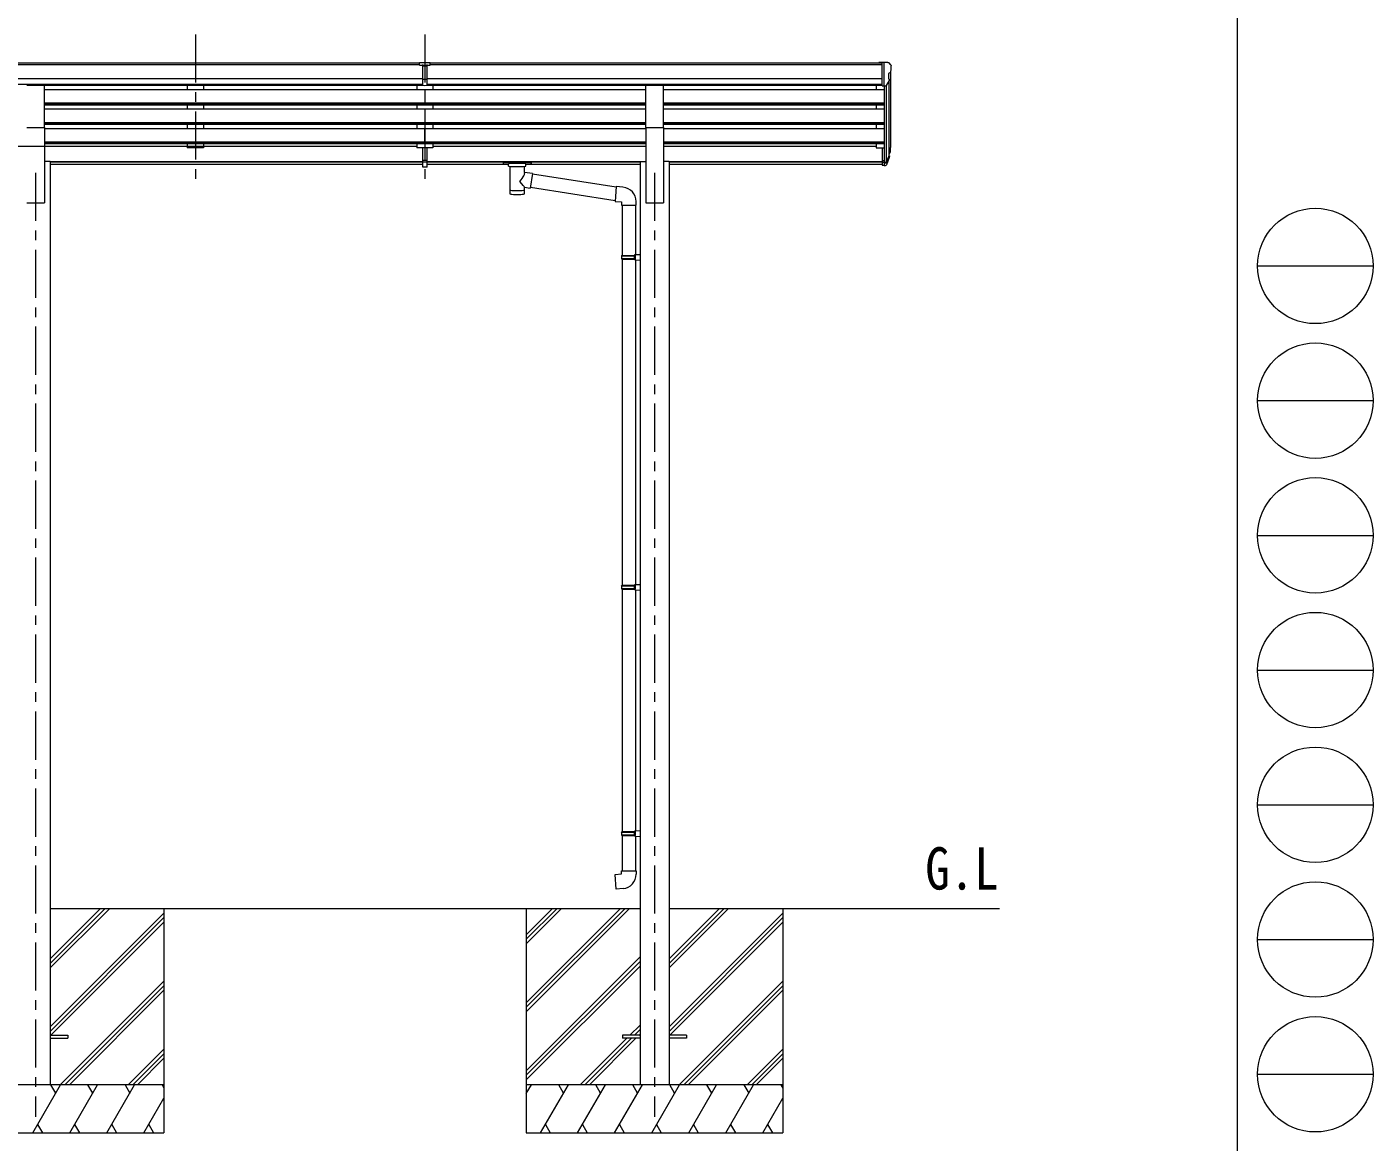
# Model space of a CAD drawing. Units: millimetres at full size, sheet at 1:30; details may follow other scales. Extents: x -8432 to 8432, y -5820 to 5820.
# Drawn here: x 4234 to 8432, y -3781 to -305 of the extents above; entities that cross this region are included whole.
import ezdxf
from ezdxf.enums import TextEntityAlignment as Align

# ---------------------------------------------------------------- set-up
doc = ezdxf.new("R2010")
doc.units = ezdxf.units.MM
doc.header["$LTSCALE"] = 30
doc.linetypes.add('CHAIN1', pattern=[8, 5, -1, 1, -1])
for name, color, linetype, lineweight in [('0-0_0', 7, 'Continuous', 9), ('0-1_本体', 5, 'CHAIN1', 9), ('0-3_ELV2', 4, 'Continuous', 9), ('0-9_OUTLINE', 7, 'Continuous', 9), ('F-0_240', 7, 'Continuous', 9)]:
    doc.layers.add(name, color=color, linetype=linetype, lineweight=lineweight)
doc.layers.add('0-7_SHAPE', color=7, linetype='Continuous')
doc.styles.add('ＭＳ ゴシック', font='')
doc.styles.get('ＭＳ ゴシック').set_extended_font_data('MS Gothic')

msp = doc.modelspace()

# ---------------------------------------------------------------- linework, layer by layer
at = {"layer": '0-0_0'}
for p, q in [((4306.37, -3238.56), (4492, -3052.93)), ((4306.37, -3224.42), (4477.86, -3052.93)), ((4306.37, -3210.27), (4463.72, -3052.93)), ((4306.37, -3052.93), (6145.97, -3052.93)), ((4661.17, -3052.93), (4661.17, -3752.93)), ((5791.17, -3052.93), (5791.17, -3752.93)), ((5791.17, -3347.11), (6085.35, -3052.93)), ((5791.17, -3361.25), (6099.49, -3052.93)), ((5791.17, -3375.39), (6113.63, -3052.93)), ((5791.17, -3163.26), (5901.5, -3052.93)), ((5791.17, -3149.12), (5887.36, -3052.93)), ((5791.17, -3134.98), (5873.22, -3052.93)), ((6236.37, -3052.93), (7267.17, -3052.93)), ((6236.37, -3238.56), (6422, -3052.93)), ((6236.37, -3224.42), (6407.86, -3052.93)), ((6236.37, -3210.27), (6393.72, -3052.93)), ((6591.17, -3052.93), (6591.17, -3752.93)), ((4306.37, -3422.4), (4661.17, -3067.61)), ((4306.37, -3436.55), (4661.17, -3081.75)), ((4308.63, -3448.43), (4661.17, -3095.89)), ((6236.37, -3422.4), (6591.17, -3067.61)), ((6236.37, -3436.55), (6591.17, -3081.75)), ((6238.63, -3448.43), (6591.17, -3095.89)), ((5791.17, -3559.24), (6145.97, -3204.44)), ((5791.17, -3573.38), (6145.97, -3218.58)), ((5791.17, -3587.52), (6145.97, -3232.72)), ((4337.98, -3602.93), (4661.17, -3279.74)), ((4352.12, -3602.93), (4661.17, -3293.88)), ((4366.26, -3602.93), (4661.17, -3308.02)), ((6267.98, -3602.93), (6591.17, -3279.74)), ((6282.12, -3602.93), (6591.17, -3293.88)), ((6296.26, -3602.93), (6591.17, -3308.02)), ((6114.11, -3448.43), (6145.97, -3416.57)), ((6128.25, -3448.43), (6145.97, -3430.71)), ((5959.61, -3602.93), (6105.11, -3457.43)), ((5973.75, -3602.93), (6119.25, -3457.43)), ((5987.89, -3602.93), (6133.39, -3457.43)), ((6142.39, -3448.43), (6145.97, -3444.86)), ((4550.11, -3602.93), (4661.17, -3491.87)), ((4564.25, -3602.93), (4661.17, -3506.01)), ((4578.39, -3602.93), (4661.17, -3520.16)), ((6480.11, -3602.93), (6591.17, -3491.87)), ((6494.25, -3602.93), (6591.17, -3506.01)), ((6508.39, -3602.93), (6591.17, -3520.16)), ((4661.17, -3602.93), (3861.17, -3602.93)), ((4252.32, -3752.93), (4338.93, -3602.93)), ((4323.93, -3628.91), (4308.93, -3602.93)), ((4367.8, -3752.93), (4454.4, -3602.93)), ((4439.4, -3628.91), (4424.4, -3602.93)), ((4483.27, -3752.93), (4569.87, -3602.93)), ((4539.87, -3602.93), (4554.87, -3628.91)), ((4655.34, -3602.93), (4661.17, -3613.03)), ((6591.17, -3602.93), (5791.17, -3602.93)), ((5791.17, -3630.43), (5807.05, -3602.93)), ((5835.91, -3752.93), (5922.52, -3602.93)), ((5907.52, -3628.91), (5892.52, -3602.93)), ((5951.38, -3752.93), (6037.99, -3602.93)), ((6022.99, -3628.91), (6007.98, -3602.93)), ((6066.85, -3752.93), (6153.46, -3602.93)), ((6138.46, -3628.91), (6123.46, -3602.93)), ((6182.32, -3752.93), (6268.93, -3602.93)), ((6253.93, -3628.91), (6238.93, -3602.93)), ((6297.8, -3752.93), (6384.4, -3602.93)), ((6369.4, -3628.91), (6354.4, -3602.93)), ((6413.27, -3752.93), (6499.87, -3602.93)), ((6469.87, -3602.93), (6484.87, -3628.91)), ((6585.34, -3602.93), (6591.17, -3613.03)), ((4598.73, -3752.93), (4661.17, -3644.79)), ((6528.73, -3752.93), (6591.17, -3644.79)), ((4267.32, -3726.95), (4282.32, -3752.93)), ((4382.79, -3726.95), (4397.79, -3752.93)), ((4498.26, -3726.95), (4513.26, -3752.93)), ((4613.73, -3726.95), (4628.73, -3752.93)), ((5850.91, -3726.95), (5865.91, -3752.93)), ((5966.38, -3726.95), (5981.38, -3752.93)), ((6081.85, -3726.95), (6096.85, -3752.93)), ((6197.32, -3726.95), (6212.32, -3752.93)), ((6312.79, -3726.95), (6327.79, -3752.93)), ((6428.26, -3726.95), (6443.26, -3752.93)), ((6543.73, -3726.95), (6558.73, -3752.93)), ((3861.17, -3752.93), (4661.17, -3752.93)), ((5791.17, -3752.93), (6591.17, -3752.93))]:
    msp.add_line(p, q, dxfattribs=at)
at = {"layer": '0-1_本体'}
for p, q in [((4759.17, -328.52), (4759.17, -806.04)), ((5475.17, -328.52), (5475.17, -806.04)), ((4261.17, -759.36), (4261.17, -3702.93)), ((6191.17, -759.36), (6191.17, -3702.93))]:
    msp.add_line(p, q, dxfattribs=at)
at = {"layer": '0-3_ELV2'}
for p, q in [((5458.67, -417.65), (-246.33, -417.65)), ((5458.67, -424.08), (5458.67, -416.24)), ((6900.67, -417.65), (5491.67, -417.65)), ((6900.67, -416.05), (6890.67, -416.14)), ((6890.67, -417.65), (6890.67, -416.14)), ((6900.67, -488.03), (6900.67, -416.05)), ((6919.17, -416.05), (6900.67, -416.05)), ((6907.17, -489.03), (6907.17, -416.05)), ((6919.17, -416.05), (6921.5, -416.19)), ((6922.26, -416.62), (6926.33, -422.42)), ((5458.67, -422.87), (-246.33, -422.87)), ((5458.67, -424.08), (5468.67, -424.08)), ((5475.17, -424.9), (5468.67, -424.5)), ((5468.67, -426.08), (5481.67, -426.08)), ((5481.67, -424.56), (5475.17, -424.88)), ((5481.67, -487.71), (5481.67, -422.43)), ((6900.67, -422.87), (5491.67, -422.87)), ((6921.17, -450.56), (6921.17, -466.84)), ((6926.64, -447.23), (6921.32, -450.3)), ((6927.17, -446.62), (6927.17, -681.29)), ((6929.17, -425.42), (6929.17, -426.05)), ((5468.67, -466.4), (-246.33, -466.4)), ((5468.67, -484.25), (-246.33, -484.25)), ((4233.67, -486.68), (4288.67, -486.68)), ((4288.67, -618.48), (4288.67, -486.68)), ((5468.67, -487.6), (4288.67, -487.6)), ((4288.67, -500.01), (6163.67, -500.01)), ((4734.17, -487.5), (4734.17, -500.01)), ((4784.17, -487.5), (4784.17, -499.91)), ((5450.17, -487.5), (5450.17, -500.01)), ((5468.67, -467.6), (5475.17, -467.76)), ((5468.67, -486.65), (5475.17, -487.04)), ((5475.17, -467.76), (5481.67, -467.6)), ((5475.17, -487.04), (5481.67, -486.65)), ((5475.17, -500.01), (5475.17, -547.7)), ((6900.67, -466.4), (5481.67, -466.4)), ((6900.67, -484.25), (5481.67, -484.25)), ((6163.67, -487.6), (5481.67, -487.6)), ((5500.17, -487.5), (5500.17, -499.91)), ((6163.67, -618.48), (6163.67, -486.68)), ((6163.67, -486.68), (6218.67, -486.68)), ((6218.67, -618.48), (6218.67, -486.68)), ((6900.67, -487.6), (6218.67, -487.6)), ((6218.67, -500.01), (6907.17, -500.01)), ((6882.17, -487.5), (6882.17, -500.01)), ((6900.67, -488.03), (6907.17, -488.03)), ((6907.17, -489.03), (6912.38, -488.71)), ((6907.17, -489.03), (6907.17, -681.65)), ((6913.17, -488.56), (6913.18, -726.43)), ((6914.79, -487.22), (6923.8, -471.63)), ((6922.2, -474.4), (6922.2, -708)), ((4288.67, -541.89), (6163.67, -541.89)), ((4288.67, -543.38), (6163.67, -543.38)), ((6218.67, -541.89), (6907.17, -541.89)), ((6218.67, -543.38), (6907.17, -543.38)), ((4288.67, -547.7), (6163.67, -547.7)), ((4288.67, -560.56), (6163.67, -560.56)), ((4734.17, -547.7), (4734.17, -560.56)), ((4784.17, -547.7), (4784.17, -560.56)), ((5450.17, -547.7), (5450.17, -560.56)), ((5475.17, -560.56), (5475.17, -608.25)), ((5500.17, -547.7), (5500.17, -560.56)), ((6218.67, -547.7), (6907.17, -547.7)), ((6218.67, -560.56), (6907.17, -560.56)), ((6882.17, -547.7), (6882.17, -560.56)), ((4233.67, -618.48), (4288.67, -618.48)), ((4288.67, -602.43), (6163.67, -602.43)), ((4288.67, -603.93), (6163.67, -603.93)), ((4288.67, -608.25), (6163.67, -608.25)), ((4288.67, -618.48), (4288.67, -852.93)), ((4288.67, -621.1), (6163.67, -621.1)), ((4734.17, -608.25), (4734.17, -621.01)), ((4784.17, -608.25), (4784.17, -621.1)), ((5450.17, -608.25), (5450.17, -621.01)), ((5475.17, -668.8), (5475.17, -621.1)), ((5500.17, -608.25), (5500.17, -621.1)), ((6163.67, -618.48), (6163.67, -852.93)), ((6163.67, -618.48), (6218.67, -618.48)), ((6218.67, -602.43), (6907.17, -602.43)), ((6218.67, -603.93), (6907.17, -603.93)), ((6218.67, -608.25), (6907.17, -608.25)), ((6218.67, -618.48), (6218.67, -852.93)), ((6218.67, -621.1), (6907.17, -621.1)), ((6882.17, -608.25), (6882.17, -621.1)), ((4288.67, -662.98), (6163.67, -662.98)), ((4288.67, -664.48), (6163.67, -664.48)), ((4288.67, -668.8), (6163.67, -668.8)), ((4734.17, -668.8), (4734.17, -682.28)), ((4784.17, -668.8), (4784.17, -682.28)), ((5450.17, -668.8), (5450.17, -682.28)), ((5500.17, -668.8), (5500.17, -682.28)), ((6218.67, -662.98), (6907.17, -662.98)), ((6218.67, -664.48), (6907.17, -664.48)), ((6218.67, -668.8), (6907.17, -668.8)), ((6882.17, -668.8), (6882.17, -682.28)), ((4288.67, -677.34), (4018.17, -677.34)), ((5450.17, -677.34), (4068.17, -677.34)), ((4784.17, -682.28), (4734.17, -682.28)), ((5500.17, -682.28), (5450.17, -682.28)), ((5468.67, -742.01), (5468.67, -682.28)), ((5481.67, -742.01), (5481.67, -682.28)), ((6163.67, -677.34), (5500.17, -677.34)), ((6882.17, -677.34), (6218.67, -677.34)), ((6882.17, -682.28), (6900.67, -682.28)), ((6900.67, -681.65), (6900.67, -735.69)), ((6900.67, -681.65), (6907.17, -681.65)), ((6907.17, -681.65), (6907.17, -736.43)), ((6913.6, -726.01), (6921.36, -710.6)), ((6922.8, -710.96), (6914.61, -727.14)), ((6923.42, -711.52), (6914.61, -735.07)), ((6925.47, -694.46), (6922.2, -701.53)), ((6926.07, -695.84), (6922.2, -703.79)), ((6923.76, -707.12), (6923.42, -711.52)), ((4306.37, -723.93), (4288.67, -723.93)), ((4306.37, -723.93), (4306.37, -3602.93)), ((4306.37, -724.36), (5468.67, -724.36)), ((4306.37, -725.75), (5468.67, -725.75)), ((5468.67, -733.44), (4306.37, -733.44)), ((5468.67, -719.77), (5481.67, -719.77)), ((5468.67, -725.17), (5481.67, -725.17)), ((5468.67, -740.95), (5475.17, -741.34)), ((5475.17, -741.34), (5481.67, -740.95)), ((5481.67, -724.36), (6145.97, -724.36)), ((5481.67, -725.75), (6145.97, -725.75)), ((5735.67, -733.44), (5481.67, -733.44)), ((6145.97, -733.44), (5789.67, -733.44)), ((6145.97, -723.93), (6145.97, -3602.93)), ((6145.97, -723.93), (6163.67, -723.93)), ((6236.37, -723.93), (6218.67, -723.93)), ((6236.37, -723.93), (6236.37, -3602.93)), ((6236.37, -724.36), (6900.67, -724.36)), ((6236.37, -725.75), (6900.67, -725.75)), ((6900.67, -733.44), (6236.37, -733.44)), ((6900.67, -721.78), (6907.17, -721.78)), ((6900.67, -726.66), (6907.17, -726.66)), ((6900.67, -735.69), (6907.17, -735.69)), ((6907.17, -726.68), (6912.3, -726.68)), ((6907.17, -728.49), (6912.01, -728.49)), ((6907.17, -736.43), (6912.01, -736.43)), ((4233.67, -852.93), (4288.67, -852.93)), ((6163.67, -852.93), (6218.67, -852.93)), ((4306.37, -3448.43), (4361.17, -3448.43)), ((4306.37, -3457.43), (4361.17, -3457.43)), ((4361.17, -3448.43), (4361.17, -3457.43)), ((6091.17, -3448.43), (6091.17, -3457.43)), ((6145.97, -3448.43), (6091.17, -3448.43)), ((6145.97, -3457.43), (6091.17, -3457.43)), ((6291.17, -3448.43), (6236.37, -3448.43)), ((6291.17, -3457.43), (6236.37, -3457.43)), ((6291.17, -3448.43), (6291.17, -3457.43))]:
    msp.add_line(p, q, dxfattribs=at)
for points in [[(5458.67, -416.24), (5476.67, -416.08), (5491.67, -416.21)], [(5481.67, -424.04), (5491.67, -423.95), (5491.67, -416.21)], [(5481.67, -487.71), (5475.17, -488.11), (5468.67, -487.71), (5468.67, -422.37)], [(5481.67, -468.7), (5478.41, -468.79), (5475.17, -468.87), (5471.93, -468.79), (5468.67, -468.7)], [(5481.67, -742.01), (5475.17, -742.41), (5468.67, -742.01)]]:
    msp.add_lwpolyline(points, dxfattribs=at)
for centre, radius, start, end in [((6921.44, -417.19), 1, 35, 86.5), ((6921.47, -450.56), 0.3, 120, 180), ((6926.17, -425.42), 3, 0, 87), ((6922.26, -442.86), 6.18, 315.00103, 354.2965), ((6727.17, -426.05), 202, 355.05096, 0), ((6912.19, -485.72), 3, 273.5, 330), ((6921.47, -466.84), 0.3, 180, 265.2833), ((6921.2, -470.13), 3, 330, 85.2833), ((6896.58, -684.97), 30.41, 341.80266, 352.8448), ((6897.99, -686.73), 29.53, 342.01856, 353.49194)]:
    msp.add_arc(centre, radius, start, end, dxfattribs=at)
for centre, major_axis, ratio, start_param, end_param in [((5499.74, -426.39), (24.57, -1.51), 0.121868, 3.1422238, 3.1491027), ((6837.25, -687.06), (88.05, 0), 0.90356, 5.9828017, 6.0168888), ((6922.46, -707.12), (-1.3, 0), 0.90356, 2.9359903, 4.9130961), ((6836.54, -690.93), (89.07, 0), 0.90356, 6.0316505, 6.077583), ((6839.31, -680.48), (-87.93, 4.42), 0.541684, 3.060334, 3.2172517), ((6838.52, -687.16), (89.06, 1.43), 0.57596, 6.1985533, 6.3701348), ((6912.01, -725.78), (3, 0), 0.90356, 4.712389, 5.7595865), ((6912.01, -733.71), (-3, 0), 0.90356, 1.5707963, 2.6179939), ((6912.3, -725.33), (1.5, 0), 0.90356, 4.712389, 5.7595865)]:
    msp.add_ellipse(centre, major_axis=major_axis, ratio=ratio, start_param=start_param, end_param=end_param, dxfattribs=at)
at = {"layer": '0-9_OUTLINE'}
for p, q in [((5719.17, -726.53), (5719.17, -732.29)), ((5721.17, -725.87), (5804.17, -725.87)), ((5721.17, -728.04), (5804.17, -728.04)), ((5721.17, -732.95), (5735.67, -732.95)), ((5735.67, -738.6), (5735.67, -732.05)), ((5739.77, -739.52), (5739.75, -824.96)), ((5785.57, -758.26), (5785.57, -739.52)), ((5789.67, -738.6), (5789.67, -732.05)), ((5789.67, -732.95), (5804.17, -732.95)), ((5806.17, -726.53), (5806.17, -732.29)), ((5810.79, -762.17), (5785.56, -758.25)), ((5810.79, -762.17), (5803.77, -807.43)), ((6071.78, -804.72), (5810.47, -764.18)), ((5785.59, -824.96), (5785.56, -804.29)), ((5785.56, -804.6), (5803.77, -807.43)), ((6068.11, -846.65), (5804.04, -805.68)), ((6092.78, -804.68), (6071.94, -802.86)), ((6087.86, -860.42), (6133.86, -860.42)), ((6089.97, -860.42), (6089.97, -1017)), ((6131.97, -860.42), (6131.97, -1014.44)), ((6133.86, -860.42), (6133.86, -849.51)), ((6087.97, -1019), (6088.97, -1017)), ((6087.97, -1019), (6131.97, -1019)), ((6087.97, -1019), (6087.97, -1027)), ((6087.97, -1027), (6131.97, -1027)), ((6087.97, -1027), (6088.97, -1029)), ((6088.97, -1017), (6131.97, -1017)), ((6088.97, -1029), (6131.97, -1029)), ((6089.97, -1029), (6089.97, -2045.68)), ((6127.49, -1019), (6127.06, -1017)), ((6129.97, -1014.5), (6145.97, -1014.03)), ((6129.97, -1016.5), (6129.97, -1014.5)), ((6129.97, -1016.5), (6131.97, -1016.5)), ((6129.97, -1031.5), (6129.97, -1029.5)), ((6129.97, -1031.5), (6145.97, -1031.97)), ((6131.97, -1031.56), (6131.97, -2043.13)), ((6145.97, -1014.03), (6145.97, -1031.97)), ((6087.97, -2047.68), (6088.97, -2045.68)), ((6087.97, -2047.68), (6131.97, -2047.68)), ((6087.97, -2047.68), (6087.97, -2055.68)), ((6087.97, -2055.68), (6131.97, -2055.68)), ((6087.97, -2055.68), (6088.97, -2057.68)), ((6088.97, -2045.68), (6131.97, -2045.68)), ((6127.49, -2047.68), (6127.06, -2045.68)), ((6129.97, -2043.18), (6145.97, -2042.71)), ((6129.97, -2045.18), (6129.97, -2043.18)), ((6129.97, -2045.18), (6131.97, -2045.18)), ((6145.97, -2042.71), (6145.97, -2060.65)), ((6088.97, -2057.68), (6131.97, -2057.68)), ((6089.97, -2057.68), (6089.97, -2813.37)), ((6129.97, -2060.18), (6129.97, -2058.18)), ((6129.97, -2060.18), (6145.97, -2060.65)), ((6131.97, -2060.24), (6131.97, -2810.81)), ((6129.97, -2810.87), (6145.97, -2810.4)), ((6129.97, -2812.87), (6129.97, -2810.87)), ((6145.97, -2810.4), (6145.97, -2828.34)), ((6087.97, -2815.37), (6088.97, -2813.37)), ((6087.97, -2815.37), (6131.97, -2815.37)), ((6087.97, -2815.37), (6087.97, -2823.37)), ((6087.97, -2823.37), (6131.97, -2823.37)), ((6087.97, -2823.37), (6088.97, -2825.37)), ((6088.97, -2813.37), (6131.97, -2813.37)), ((6088.97, -2825.37), (6131.97, -2825.37)), ((6089.97, -2825.37), (6089.97, -2935.37)), ((6127.49, -2815.37), (6127.06, -2813.37)), ((6129.97, -2812.87), (6131.97, -2812.87)), ((6129.97, -2827.87), (6129.97, -2825.87)), ((6129.97, -2827.87), (6145.97, -2828.34)), ((6131.97, -2827.93), (6131.97, -2935.37)), ((6087.97, -2935.37), (6133.97, -2935.37)), ((6087.97, -2945.37), (6087.97, -2935.37)), ((6133.97, -2935.37), (6133.97, -2946.29))]:
    msp.add_line(p, q, dxfattribs=at)
for points in [[(5719.17, -726.53), (5719.21, -726.33), (5719.29, -726.2), (5719.39, -726.1), (5719.49, -726.04), (5719.61, -726), (5719.9, -725.94), (5720.39, -725.89), (5720.93, -725.87), (5721.17, -725.87)], [(5719.17, -732.29), (5719.21, -732.48), (5719.29, -732.62), (5719.39, -732.71), (5719.49, -732.77), (5719.61, -732.82), (5719.9, -732.88), (5720.39, -732.93), (5720.93, -732.95), (5721.17, -732.95)], [(5804.17, -725.87), (5804.52, -725.87), (5805.05, -725.9), (5805.5, -725.95), (5805.8, -726.02), (5805.97, -726.12), (5806.09, -726.26), (5806.16, -726.44), (5806.17, -726.53)], [(5804.17, -732.95), (5804.52, -732.95), (5805.05, -732.92), (5805.5, -732.87), (5805.8, -732.79), (5805.97, -732.69), (5806.09, -732.56), (5806.16, -732.38), (5806.17, -732.29)], [(6071.94, -802.86), (6067.93, -848.68), (6087.86, -850.42), (6087.86, -860.42)], [(6127.49, -1019), (6127.49, -1027), (6127.06, -1029)], [(6129.97, -1029.5), (6131.97, -1029.5), (6131.97, -1016.5)], [(6127.49, -2047.68), (6127.49, -2055.68), (6127.06, -2057.68)], [(6129.97, -2058.18), (6131.97, -2058.18), (6131.97, -2045.18)], [(6127.49, -2815.37), (6127.49, -2823.37), (6127.06, -2825.37)], [(6129.97, -2825.87), (6131.97, -2825.87), (6131.97, -2812.87)], [(6092.89, -2991.12), (6072.05, -2992.94), (6068.04, -2947.12), (6087.97, -2945.37)]]:
    msp.add_lwpolyline(points, dxfattribs=at)
for centre, start, end in [((6088.86, -849.51), 0, 85), ((6088.97, -2946.29), 275, 0)]:
    msp.add_arc(centre, 45, start, end, dxfattribs=at)
for centre, major_axis, ratio, start_param, end_param in [((5721.17, -728.26), (2, 0), 0.109601, 3.1415927, 4.712389), ((5762.67, -738.51), (27.06, 0), 0.069685, 3.1415927, 6.2831853), ((5762.67, -732.05), (27, 0), 0.070066, 6.2831853, 9.424778), ((5773.67, -736.03), (16, 0), 0.361356, 6.2636979, 6.2831853), ((5804.17, -728.26), (2, 0), 0.109601, 4.712389, 6.2831853), ((5762.66, -784.79), (-22.81, -26.62), 0.234429, 1.6855472, 3.1268519), ((5765.22, -782.15), (20.32, -22.25), 0.045535, 0.0389954, 1.3075346), ((5762.67, -824.96), (22.92, 0), 0.101955, 3.1415499, 6.2833984), ((5762.67, -812.52), (22.91, 0), 0.122865, 3.1415927, 6.2831853)]:
    msp.add_ellipse(centre, major_axis=major_axis, ratio=ratio, start_param=start_param, end_param=end_param, dxfattribs=at)
at = {"layer": 'F-0_240', "color": 5}
msp.add_line((8007.94, 5820), (8007.94, -5820), dxfattribs=at)
at = {"layer": 'F-0_240', "color": 4}
for p, q in [((8072.06, -1050), (8432.06, -1050)), ((8072.06, -1470), (8432.06, -1470)), ((8072.06, -1890), (8432.06, -1890)), ((8072.06, -2310), (8432.06, -2310)), ((8072.06, -2730), (8432.06, -2730)), ((8072.06, -3150), (8432.06, -3150)), ((8072.06, -3570), (8432.06, -3570))]:
    msp.add_line(p, q, dxfattribs=at)
for centre in [(8252.05, -1050), (8252.05, -1470), (8252.05, -1890), (8252.05, -2310), (8252.05, -2730), (8252.05, -3150), (8252.05, -3570)]:
    msp.add_circle(centre, 180, dxfattribs=at)

# ---------------------------------------------------------------- texts
at = {"layer": '0-7_SHAPE', "style": 'ＭＳ ゴシック', "width": 0.85}
msp.add_text('G.L', height=132, dxfattribs=at).set_placement((7035.55, -3033.75), align=Align.BOTTOM_LEFT)

doc.saveas('drawing.dxf')
